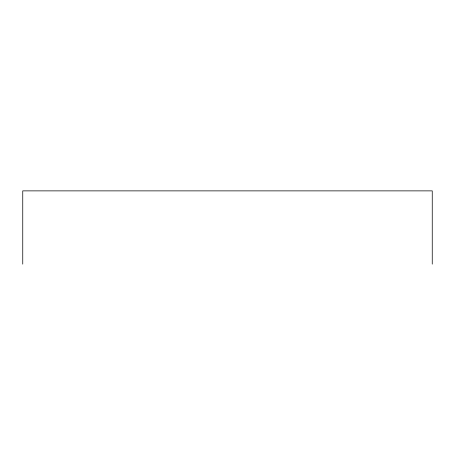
<?xml version="1.0" encoding="UTF-8"?>
<svg xmlns="http://www.w3.org/2000/svg" width="455" height="455" viewBox="0 0 455 455"><rect width="100%" height="100%" fill="white"/><g stroke="black" fill="none" stroke-linecap="round" stroke-linejoin="round"><path stroke-width="0.68" d="M432.25 264.127L432.25 190.873L22.75 190.873L22.75 264.127"/></g></svg>
